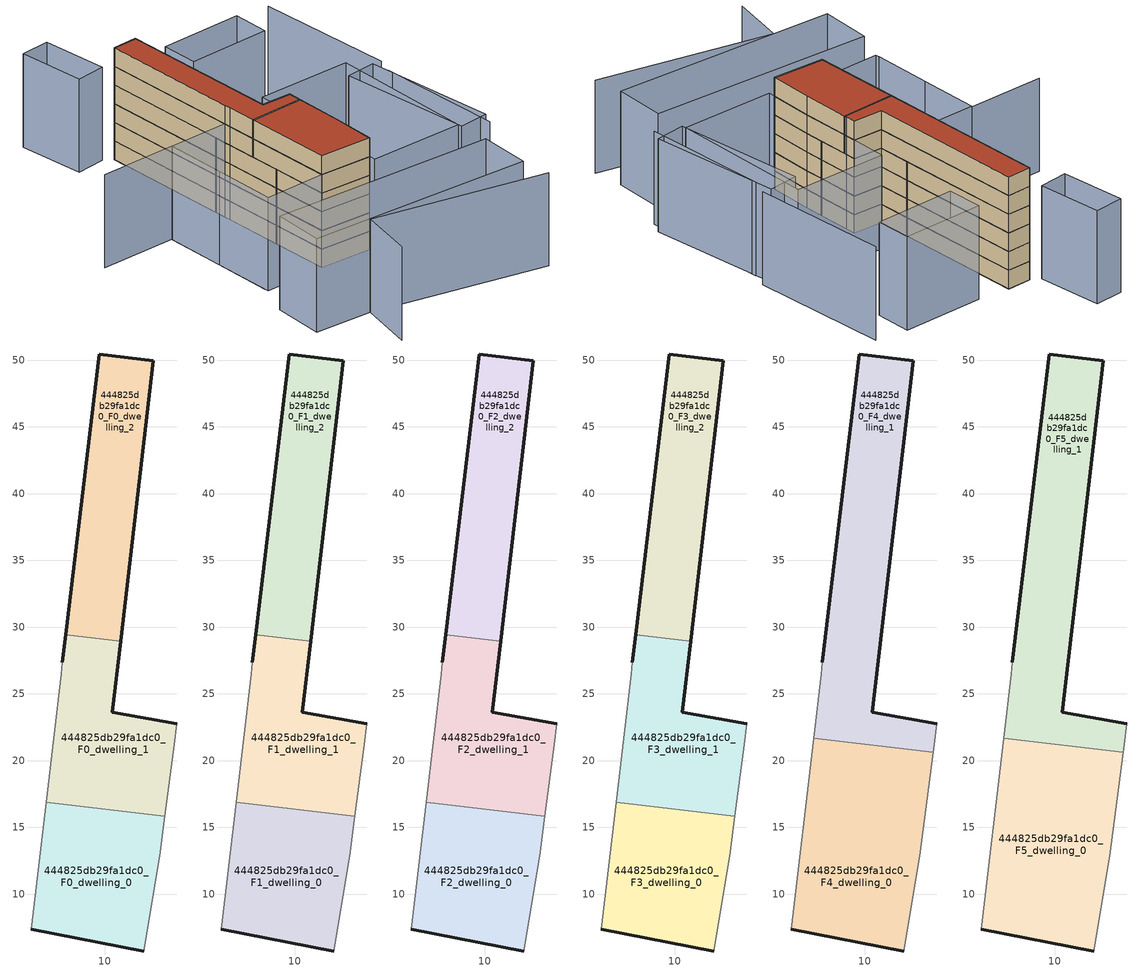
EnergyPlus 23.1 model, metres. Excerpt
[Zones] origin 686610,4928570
444825db29fa1dc0_F0_dwelling_0
 floor ground (EU_floor_Construction): 12.93,5.74 14.14,12.88 14.52,15.82 5.62,16.87 4.5,7.37 z0
 wall outside (EU_wall_Construction): 12.93,5.74 4.5,7.37 z0:3
 wall adiabatic (EU_wall_Construction): 4.5,7.37 5.62,16.87 / 14.52,15.82 14.14,12.88 12.93,5.74 z0:3
 wall to 444825db29fa1dc0_F0_dwelling_1 (EU_wall_Construction): 5.62,16.87 14.52,15.82 z0:3
444825db29fa1dc0_F0_dwelling_1
 floor ground (EU_floor_Construction): 14.52,15.82 15.22,21.2 15.42,22.77 10.59,23.62 11.21,28.93 7.1,29.42 6.85,27.37 6.75,26.49 5.62,16.87 z0
 wall outside (EU_wall_Construction): 6.85,27.37 7.1,29.42 / 11.21,28.93 10.59,23.62 15.42,22.77 z0:3
 wall adiabatic (EU_wall_Construction): 15.42,22.77 15.22,21.2 14.52,15.82 / 5.62,16.87 6.75,26.49 6.85,27.37 z0:3
 wall to 444825db29fa1dc0_F0_dwelling_2 (EU_wall_Construction): 7.1,29.42 11.21,28.94 z0:3
444825db29fa1dc0_F0_dwelling_2
 floor ground (EU_floor_Construction): 11.21,28.93 13.66,49.98 9.61,50.47 7.1,29.42 z0
 wall outside (EU_wall_Construction): 7.1,29.42 9.61,50.47 13.66,49.98 11.21,28.93 z0:3
444825db29fa1dc0_F1_dwelling_0
 floor to 444825db29fa1dc0_F0_dwelling_0 (EU_floor_Construction): 12.93,5.74 14.14,12.88 14.52,15.82 5.62,16.87 4.5,7.37 z3
 wall outside (EU_wall_Construction): 12.93,5.74 4.5,7.37 z3:6
 wall adiabatic (EU_wall_Construction): 4.5,7.37 5.62,16.87 / 14.52,15.82 14.14,12.88 12.93,5.74 z3:6
 wall to 444825db29fa1dc0_F1_dwelling_1 (EU_wall_Construction): 5.62,16.87 14.52,15.82 z3:6
444825db29fa1dc0_F1_dwelling_1
 floor to 444825db29fa1dc0_F0_dwelling_1 (EU_floor_Construction): 14.52,15.82 15.22,21.2 15.42,22.77 10.59,23.62 11.21,28.93 7.1,29.42 6.85,27.37 6.75,26.49 5.62,16.87 z3
 wall outside (EU_wall_Construction): 6.85,27.37 7.1,29.42 / 11.21,28.93 10.59,23.62 15.42,22.77 z3:6
 wall adiabatic (EU_wall_Construction): 15.42,22.77 15.22,21.2 14.52,15.82 / 5.62,16.87 6.75,26.49 6.85,27.37 z3:6
 wall to 444825db29fa1dc0_F1_dwelling_2 (EU_wall_Construction): 7.1,29.42 11.21,28.94 z3:6
444825db29fa1dc0_F1_dwelling_2
 floor to 444825db29fa1dc0_F0_dwelling_2 (EU_floor_Construction): 11.21,28.93 13.66,49.98 9.61,50.47 7.1,29.42 z3
 wall outside (EU_wall_Construction): 7.1,29.42 9.61,50.47 13.66,49.98 11.21,28.93 z3:6
444825db29fa1dc0_F2_dwelling_0
 floor to 444825db29fa1dc0_F1_dwelling_0 (EU_floor_Construction): 12.93,5.74 14.14,12.88 14.52,15.82 5.62,16.87 4.5,7.37 z6
 wall outside (EU_wall_Construction): 12.93,5.74 4.5,7.37 z6:9
 wall adiabatic (EU_wall_Construction): 4.5,7.37 5.62,16.87 / 14.52,15.82 14.14,12.88 12.93,5.74 z6:9
 wall to 444825db29fa1dc0_F2_dwelling_1 (EU_wall_Construction): 5.62,16.87 14.52,15.82 z6:9
444825db29fa1dc0_F2_dwelling_1
 floor to 444825db29fa1dc0_F1_dwelling_1 (EU_floor_Construction): 14.52,15.82 15.22,21.2 15.42,22.77 10.59,23.62 11.21,28.93 7.1,29.42 6.85,27.37 6.75,26.49 5.62,16.87 z6
 wall outside (EU_wall_Construction): 6.85,27.37 7.1,29.42 / 11.21,28.93 10.59,23.62 15.42,22.77 z6:9
 wall adiabatic (EU_wall_Construction): 15.42,22.77 15.22,21.2 14.52,15.82 / 5.62,16.87 6.75,26.49 6.85,27.37 z6:9
 wall to 444825db29fa1dc0_F2_dwelling_2 (EU_wall_Construction): 7.1,29.42 11.21,28.94 z6:9
444825db29fa1dc0_F2_dwelling_2
 floor to 444825db29fa1dc0_F1_dwelling_2 (EU_floor_Construction): 11.21,28.93 13.66,49.98 9.61,50.47 7.1,29.42 z6
 wall outside (EU_wall_Construction): 7.1,29.42 9.61,50.47 13.66,49.98 11.21,28.93 z6:9
444825db29fa1dc0_F3_dwelling_0
 floor to 444825db29fa1dc0_F2_dwelling_0 (EU_floor_Construction): 12.93,5.74 14.14,12.88 14.52,15.82 5.62,16.87 4.5,7.37 z9
 wall outside (EU_wall_Construction): 12.93,5.74 4.5,7.37 z9:12
 wall adiabatic (EU_wall_Construction): 4.5,7.37 5.62,16.87 / 14.52,15.82 14.14,12.88 12.93,5.74 z9:12
 wall to 444825db29fa1dc0_F3_dwelling_1 (EU_wall_Construction): 5.62,16.87 14.52,15.82 z9:12
444825db29fa1dc0_F3_dwelling_1
 floor to 444825db29fa1dc0_F2_dwelling_1 (EU_floor_Construction): 14.52,15.82 15.22,21.2 15.42,22.77 10.59,23.62 11.21,28.93 7.1,29.42 6.85,27.37 6.75,26.49 5.62,16.87 z9
 wall outside (EU_wall_Construction): 6.85,27.37 7.1,29.42 / 11.21,28.93 10.59,23.62 15.42,22.77 z9:12
 wall adiabatic (EU_wall_Construction): 15.42,22.77 15.22,21.2 14.52,15.82 / 5.62,16.87 6.75,26.49 6.85,27.37 z9:12
 wall to 444825db29fa1dc0_F3_dwelling_2 (EU_wall_Construction): 7.1,29.42 11.21,28.94 z9:12
444825db29fa1dc0_F3_dwelling_2
 floor to 444825db29fa1dc0_F2_dwelling_2 (EU_floor_Construction): 11.21,28.93 13.66,49.98 9.61,50.47 7.1,29.42 z9
 wall outside (EU_wall_Construction): 7.1,29.42 9.61,50.47 13.66,49.98 11.21,28.93 z9:12
444825db29fa1dc0_F4_dwelling_0
 floor to 444825db29fa1dc0_F3_dwelling_0 (EU_floor_Construction): 12.93,5.74 14.14,12.88 14.52,15.82 5.62,16.87 4.5,7.37 z12
 floor to 444825db29fa1dc0_F3_dwelling_1 (EU_floor_Construction): 14.52,15.82 15.15,20.63 6.19,21.68 5.62,16.87 z12
 wall outside (EU_wall_Construction): 12.93,5.74 4.5,7.37 z12:15
 wall adiabatic (EU_wall_Construction): 4.5,7.37 6.19,21.68 / 15.15,20.62 14.14,12.88 12.93,5.74 z12:15
 wall to 444825db29fa1dc0_F4_dwelling_1 (EU_wall_Construction): 6.19,21.68 15.15,20.62 z12:15
444825db29fa1dc0_F4_dwelling_1
 floor to 444825db29fa1dc0_F3_dwelling_1 (EU_floor_Construction): 15.15,20.63 15.22,21.2 15.42,22.77 10.59,23.62 11.21,28.93 7.1,29.42 6.85,27.37 6.75,26.49 6.19,21.68 z12
 floor to 444825db29fa1dc0_F3_dwelling_2 (EU_floor_Construction): 11.21,28.93 13.66,49.98 9.61,50.47 7.1,29.42 z12
 wall outside (EU_wall_Construction): 6.85,27.37 9.61,50.47 13.66,49.98 10.59,23.62 15.42,22.77 z12:15
 wall adiabatic (EU_wall_Construction): 15.42,22.77 15.22,21.2 15.15,20.62 / 6.19,21.68 6.75,26.49 6.85,27.37 z12:15
444825db29fa1dc0_F5_dwelling_0
 floor to 444825db29fa1dc0_F4_dwelling_0 (EU_floor_Construction): 12.93,5.74 14.14,12.88 15.15,20.62 6.19,21.68 4.5,7.37 z15
 wall outside (EU_wall_Construction): 12.93,5.74 4.5,7.37 z15:18
 wall adiabatic (EU_wall_Construction): 4.5,7.37 6.19,21.68 / 15.15,20.62 14.14,12.88 12.93,5.74 z15:18
 wall to 444825db29fa1dc0_F5_dwelling_1 (EU_wall_Construction): 6.19,21.68 15.15,20.62 z15:18
 roof outside (EU_roof_Construction): 15.15,20.62 14.14,12.88 12.93,5.74 4.5,7.37 6.19,21.68 z18
444825db29fa1dc0_F5_dwelling_1
 floor to 444825db29fa1dc0_F4_dwelling_1 (EU_floor_Construction): 15.15,20.62 15.22,21.2 15.42,22.77 10.59,23.62 13.66,49.98 9.61,50.47 6.85,27.37 6.75,26.49 6.19,21.68 z15
 wall outside (EU_wall_Construction): 6.85,27.37 9.61,50.47 13.66,49.98 10.59,23.62 15.42,22.77 z15:18
 wall adiabatic (EU_wall_Construction): 15.42,22.77 15.22,21.2 15.15,20.62 / 6.19,21.68 6.75,26.49 6.85,27.37 z15:18
 roof outside (EU_roof_Construction): 13.66,49.98 10.59,23.62 15.42,22.77 15.22,21.2 15.15,20.62 6.19,21.68 6.75,26.49 6.85,27.37 9.61,50.47 z18
shading: -4.27,-15.06 -1.01,-6.39 / -1.01,-6.39 25.83,-16.52 / 31.83,-0.39 33.92,20.36 / -15.49,30.62 -2.94,28.96 / -2.94,28.96 -5.53,9.36 / 35.35,22.86 37.31,45.55 / 27.62,-3.28 26,-11.57 / 26,-11.57 -10.35,-4.45 / -10.35,-4.45 -8.73,3.84 / -8.73,3.84 27.62,-3.28 / 28.19,1.68 29.06,23.51 / 29.06,23.51 33.98,23.31 / 33.98,23.31 33.11,1.49 / 33.11,1.49 28.19,1.68 / 12.77,4.65 16.27,28.58 / 16.27,28.58 31.72,26.33 / 31.72,26.33 28.22,2.39 / 28.22,2.39 12.77,4.65 / -5.62,8.7 -2.96,28.8 / -2.96,28.8 7.16,27.46 / 7.16,27.46 4.5,7.37 / 4.5,7.37 -5.62,8.7 / 31.46,41.2 17.96,42.86 / 17.96,42.86 18.68,48.72 / 18.68,48.72 32.18,47.06 / 32.18,47.06 31.46,41.2 / 8.36,51.56 3.53,51.77 / 3.53,51.77 4,62.55 / 4,62.55 8.83,62.34 / 8.83,62.34 8.36,51.56 z0:15
[Building]
EU S2 Campaign: North Axis=0; Terrain=City; Solar Distribution=FullExterior
[Site:Location]
Bologna: Latitude=44.5; Longitude=11.25; Time Zone=1; Elevation=37
[SizingPeriod:WeatherFileDays]
AnnualSizingPeriod: Begin Month=1; Begin Day of Month=1; End Month=12; End Day of Month=31; Day of Week for Start Day=Monday; Use Weather File Daylight Saving Period=No; Use Weather File Rain and Snow Indicators=No
[MATERIAL]
EU_InternalMass_Material: Roughness=MediumRough; Thickness=0.1; Conductivity=1; Density=1800; Specific Heat=900; Thermal Absorptance=0.9; Solar Absorptance=0.7; Visible Absorptance=0.7
[MATERIAL:NOMASS] Roughness=MediumRough; Thermal Absorptance=0.9; Solar Absorptance=0.7; Visible Absorptance=0.7
Name | Thermal Resistance
EU_wall_NoMass | 0.905828
EU_roof_NoMass | 0.37593
EU_floor_NoMass | 0.67114
[CONSTRUCTION]
EU_wall_Construction: EU_wall_NoMass
EU_roof_Construction: EU_roof_NoMass
EU_floor_Construction: EU_floor_NoMass
EU_InternalMass_Construction: EU_InternalMass_Material
[ZONE] Type=1; Multiplier=1; Ceiling Height=autocalculate; Floor Area=autocalculate; Part of Total Floor Area=Yes
Name | Volume
444825db29fa1dc0_F0_dwelling_0 | 261.336
444825db29fa1dc0_F1_dwelling_0; 444825db29fa1dc0_F2_dwelling_0; 444825db29fa1dc0_F3_dwelling_0; 444825db29fa1dc0_F0_dwelling_2; 444825db29fa1dc0_F1_dwelling_2; 444825db29fa1dc0_F2_dwelling_2; 444825db29fa1dc0_F3_dwelling_2 | 261.335
444825db29fa1dc0_F4_dwelling_0 | 392.001
444825db29fa1dc0_F5_dwelling_0; 444825db29fa1dc0_F4_dwelling_1 | 392.007
444825db29fa1dc0_F0_dwelling_1 | 261.346
444825db29fa1dc0_F1_dwelling_1; 444825db29fa1dc0_F2_dwelling_1; 444825db29fa1dc0_F3_dwelling_1 | 261.344
444825db29fa1dc0_F5_dwelling_1 | 392.023
[INTERNALMASS] Construction=EU_InternalMass_Construction
Name | Zone or ZoneList | Surface Area
444825db29fa1dc0_F0_dwelling_0_EU_InternalMass | 444825db29fa1dc0_F0_dwelling_0 | 87.1119
444825db29fa1dc0_F0_dwelling_1_EU_InternalMass | 444825db29fa1dc0_F0_dwelling_1 | 87.1148
444825db29fa1dc0_F0_dwelling_2_EU_InternalMass | 444825db29fa1dc0_F0_dwelling_2 | 87.1116
444825db29fa1dc0_F1_dwelling_0_EU_InternalMass | 444825db29fa1dc0_F1_dwelling_0 | 87.1119
444825db29fa1dc0_F1_dwelling_1_EU_InternalMass | 444825db29fa1dc0_F1_dwelling_1 | 87.1148
444825db29fa1dc0_F1_dwelling_2_EU_InternalMass | 444825db29fa1dc0_F1_dwelling_2 | 87.1116
444825db29fa1dc0_F2_dwelling_0_EU_InternalMass | 444825db29fa1dc0_F2_dwelling_0 | 87.1119
444825db29fa1dc0_F2_dwelling_1_EU_InternalMass | 444825db29fa1dc0_F2_dwelling_1 | 87.1148
444825db29fa1dc0_F2_dwelling_2_EU_InternalMass | 444825db29fa1dc0_F2_dwelling_2 | 87.1116
444825db29fa1dc0_F3_dwelling_0_EU_InternalMass | 444825db29fa1dc0_F3_dwelling_0 | 87.1119
444825db29fa1dc0_F3_dwelling_1_EU_InternalMass | 444825db29fa1dc0_F3_dwelling_1 | 87.1148
444825db29fa1dc0_F3_dwelling_2_EU_InternalMass | 444825db29fa1dc0_F3_dwelling_2 | 87.1116
444825db29fa1dc0_F4_dwelling_0_EU_InternalMass | 444825db29fa1dc0_F4_dwelling_0 | 130.669
444825db29fa1dc0_F4_dwelling_1_EU_InternalMass | 444825db29fa1dc0_F4_dwelling_1 | 130.674
444825db29fa1dc0_F5_dwelling_0_EU_InternalMass | 444825db29fa1dc0_F5_dwelling_0 | 130.669
444825db29fa1dc0_F5_dwelling_1_EU_InternalMass | 444825db29fa1dc0_F5_dwelling_1 | 130.674
[OTHEREQUIPMENT] Fuel Type=Electricity; Design Level Calculation Method=Watts/Area; Power per Zone Floor Area=1; Fraction Latent=0; Fraction Radiant=0; Fraction Lost=0; Carbon Dioxide Generation Rate=0; EndUse Subcategory=EU_Step8_InternalGains
Name | Zone or ZoneList or Space or SpaceList | Schedule
EU_Step8_InternalGain_444825db29fa1dc0_F0_dwelling_0_f000 | 444825db29fa1dc0_F0_dwelling_0 | EU_Step8_GainSchedule_444825db29fa1dc0_F0_dwelling_0_f000
EU_Step8_InternalGain_444825db29fa1dc0_F0_dwelling_1_f000 | 444825db29fa1dc0_F0_dwelling_1 | EU_Step8_GainSchedule_444825db29fa1dc0_F0_dwelling_1_f000
EU_Step8_InternalGain_444825db29fa1dc0_F0_dwelling_2_f000 | 444825db29fa1dc0_F0_dwelling_2 | EU_Step8_GainSchedule_444825db29fa1dc0_F0_dwelling_2_f000
EU_Step8_InternalGain_444825db29fa1dc0_F1_dwelling_0_f000 | 444825db29fa1dc0_F1_dwelling_0 | EU_Step8_GainSchedule_444825db29fa1dc0_F1_dwelling_0_f000
EU_Step8_InternalGain_444825db29fa1dc0_F1_dwelling_1_f000 | 444825db29fa1dc0_F1_dwelling_1 | EU_Step8_GainSchedule_444825db29fa1dc0_F1_dwelling_1_f000
EU_Step8_InternalGain_444825db29fa1dc0_F1_dwelling_2_f000 | 444825db29fa1dc0_F1_dwelling_2 | EU_Step8_GainSchedule_444825db29fa1dc0_F1_dwelling_2_f000
EU_Step8_InternalGain_444825db29fa1dc0_F2_dwelling_0_f000 | 444825db29fa1dc0_F2_dwelling_0 | EU_Step8_GainSchedule_444825db29fa1dc0_F2_dwelling_0_f000
EU_Step8_InternalGain_444825db29fa1dc0_F2_dwelling_1_f000 | 444825db29fa1dc0_F2_dwelling_1 | EU_Step8_GainSchedule_444825db29fa1dc0_F2_dwelling_1_f000
EU_Step8_InternalGain_444825db29fa1dc0_F2_dwelling_2_f000 | 444825db29fa1dc0_F2_dwelling_2 | EU_Step8_GainSchedule_444825db29fa1dc0_F2_dwelling_2_f000
EU_Step8_InternalGain_444825db29fa1dc0_F3_dwelling_0_f000 | 444825db29fa1dc0_F3_dwelling_0 | EU_Step8_GainSchedule_444825db29fa1dc0_F3_dwelling_0_f000
EU_Step8_InternalGain_444825db29fa1dc0_F3_dwelling_1_f000 | 444825db29fa1dc0_F3_dwelling_1 | EU_Step8_GainSchedule_444825db29fa1dc0_F3_dwelling_1_f000
EU_Step8_InternalGain_444825db29fa1dc0_F3_dwelling_2_f000 | 444825db29fa1dc0_F3_dwelling_2 | EU_Step8_GainSchedule_444825db29fa1dc0_F3_dwelling_2_f000
EU_Step8_InternalGain_444825db29fa1dc0_F4_dwelling_0_f000 | 444825db29fa1dc0_F4_dwelling_0 | EU_Step8_GainSchedule_444825db29fa1dc0_F4_dwelling_0_f000
EU_Step8_InternalGain_444825db29fa1dc0_F4_dwelling_1_f000 | 444825db29fa1dc0_F4_dwelling_1 | EU_Step8_GainSchedule_444825db29fa1dc0_F4_dwelling_1_f000
EU_Step8_InternalGain_444825db29fa1dc0_F5_dwelling_0_f000 | 444825db29fa1dc0_F5_dwelling_0 | EU_Step8_GainSchedule_444825db29fa1dc0_F5_dwelling_0_f000
EU_Step8_InternalGain_444825db29fa1dc0_F5_dwelling_1_f000 | 444825db29fa1dc0_F5_dwelling_1 | EU_Step8_GainSchedule_444825db29fa1dc0_F5_dwelling_1_f000
[ZONEVENTILATION:DESIGNFLOWRATE] Schedule=EU_AlwaysOn; Design Flow Rate Calculation Method=AirChanges/Hour; Air Changes per Hour=0.73129; Ventilation Type=Natural; Fan Pressure Rise=0; Fan Total Efficiency=1; Constant Term Coefficient=1; Temperature Term Coefficient=0; Velocity Term Coefficient=0; Velocity Squared Term Coefficient=0; Minimum Indoor Temperature=-100; Maximum Indoor Temperature=100; Delta Temperature=-100; Minimum Outdoor Temperature=-100; Maximum Outdoor Temperature=100; Maximum Wind Speed=40
Name | Zone or ZoneList or Space or SpaceList
EU_ConstantAir_444825db29fa1dc0_F0_dwelling_0 | 444825db29fa1dc0_F0_dwelling_0
EU_ConstantAir_444825db29fa1dc0_F0_dwelling_1 | 444825db29fa1dc0_F0_dwelling_1
EU_ConstantAir_444825db29fa1dc0_F0_dwelling_2 | 444825db29fa1dc0_F0_dwelling_2
EU_ConstantAir_444825db29fa1dc0_F1_dwelling_0 | 444825db29fa1dc0_F1_dwelling_0
EU_ConstantAir_444825db29fa1dc0_F1_dwelling_1 | 444825db29fa1dc0_F1_dwelling_1
EU_ConstantAir_444825db29fa1dc0_F1_dwelling_2 | 444825db29fa1dc0_F1_dwelling_2
EU_ConstantAir_444825db29fa1dc0_F2_dwelling_0 | 444825db29fa1dc0_F2_dwelling_0
EU_ConstantAir_444825db29fa1dc0_F2_dwelling_1 | 444825db29fa1dc0_F2_dwelling_1
EU_ConstantAir_444825db29fa1dc0_F2_dwelling_2 | 444825db29fa1dc0_F2_dwelling_2
EU_ConstantAir_444825db29fa1dc0_F3_dwelling_0 | 444825db29fa1dc0_F3_dwelling_0
EU_ConstantAir_444825db29fa1dc0_F3_dwelling_1 | 444825db29fa1dc0_F3_dwelling_1
EU_ConstantAir_444825db29fa1dc0_F3_dwelling_2 | 444825db29fa1dc0_F3_dwelling_2
EU_ConstantAir_444825db29fa1dc0_F4_dwelling_0 | 444825db29fa1dc0_F4_dwelling_0
EU_ConstantAir_444825db29fa1dc0_F4_dwelling_1 | 444825db29fa1dc0_F4_dwelling_1
EU_ConstantAir_444825db29fa1dc0_F5_dwelling_0 | 444825db29fa1dc0_F5_dwelling_0
EU_ConstantAir_444825db29fa1dc0_F5_dwelling_1 | 444825db29fa1dc0_F5_dwelling_1
[HVACTEMPLATE:THERMOSTAT] Constant Heating Setpoint=20; Constant Cooling Setpoint=50
EU_HeatOnly_444825db29fa1dc0_F0_dwelling_0; EU_HeatOnly_444825db29fa1dc0_F0_dwelling_1; EU_HeatOnly_444825db29fa1dc0_F0_dwelling_2; EU_HeatOnly_444825db29fa1dc0_F1_dwelling_0; EU_HeatOnly_444825db29fa1dc0_F1_dwelling_1; EU_HeatOnly_444825db29fa1dc0_F1_dwelling_2; EU_HeatOnly_444825db29fa1dc0_F2_dwelling_0; EU_HeatOnly_444825db29fa1dc0_F2_dwelling_1; EU_HeatOnly_444825db29fa1dc0_F2_dwelling_2; EU_HeatOnly_444825db29fa1dc0_F3_dwelling_0; EU_HeatOnly_444825db29fa1dc0_F3_dwelling_1; EU_HeatOnly_444825db29fa1dc0_F3_dwelling_2; EU_HeatOnly_444825db29fa1dc0_F4_dwelling_0; EU_HeatOnly_444825db29fa1dc0_F4_dwelling_1; EU_HeatOnly_444825db29fa1dc0_F5_dwelling_0; EU_HeatOnly_444825db29fa1dc0_F5_dwelling_1
[HVACTEMPLATE:ZONE:IDEALLOADSAIRSYSTEM] System Availability Schedule=EU_AlwaysOn; Maximum Heating Supply Air Temperature=50; Minimum Cooling Supply Air Temperature=13; Maximum Heating Supply Air Humidity Ratio=0.0156; Minimum Cooling Supply Air Humidity Ratio=0.0077; Heating Limit=NoLimit; Cooling Limit=NoLimit; Heating Availability Schedule=EU_AlwaysOn; Cooling Availability Schedule=EU_CoolingOff; Dehumidification Control Type=ConstantSensibleHeatRatio; Cooling Sensible Heat Ratio=0.7; Dehumidification Setpoint=60; Humidification Control Type=None; Humidification Setpoint=30; Outdoor Air Method=None; Outdoor Air Flow Rate per Person=0.00944; Outdoor Air Flow Rate per Zone Floor Area=0; Outdoor Air Flow Rate per Zone=0; Demand Controlled Ventilation Type=None; Outdoor Air Economizer Type=NoEconomizer; Heat Recovery Type=None; Sensible Heat Recovery Effectiveness=0.7; Latent Heat Recovery Effectiveness=0.65
Name | Template Thermostat
444825db29fa1dc0_F0_dwelling_0 | EU_HeatOnly_444825db29fa1dc0_F0_dwelling_0
444825db29fa1dc0_F0_dwelling_1 | EU_HeatOnly_444825db29fa1dc0_F0_dwelling_1
444825db29fa1dc0_F0_dwelling_2 | EU_HeatOnly_444825db29fa1dc0_F0_dwelling_2
444825db29fa1dc0_F1_dwelling_0 | EU_HeatOnly_444825db29fa1dc0_F1_dwelling_0
444825db29fa1dc0_F1_dwelling_1 | EU_HeatOnly_444825db29fa1dc0_F1_dwelling_1
444825db29fa1dc0_F1_dwelling_2 | EU_HeatOnly_444825db29fa1dc0_F1_dwelling_2
444825db29fa1dc0_F2_dwelling_0 | EU_HeatOnly_444825db29fa1dc0_F2_dwelling_0
444825db29fa1dc0_F2_dwelling_1 | EU_HeatOnly_444825db29fa1dc0_F2_dwelling_1
444825db29fa1dc0_F2_dwelling_2 | EU_HeatOnly_444825db29fa1dc0_F2_dwelling_2
444825db29fa1dc0_F3_dwelling_0 | EU_HeatOnly_444825db29fa1dc0_F3_dwelling_0
444825db29fa1dc0_F3_dwelling_1 | EU_HeatOnly_444825db29fa1dc0_F3_dwelling_1
444825db29fa1dc0_F3_dwelling_2 | EU_HeatOnly_444825db29fa1dc0_F3_dwelling_2
444825db29fa1dc0_F4_dwelling_0 | EU_HeatOnly_444825db29fa1dc0_F4_dwelling_0
444825db29fa1dc0_F4_dwelling_1 | EU_HeatOnly_444825db29fa1dc0_F4_dwelling_1
444825db29fa1dc0_F5_dwelling_0 | EU_HeatOnly_444825db29fa1dc0_F5_dwelling_0
444825db29fa1dc0_F5_dwelling_1 | EU_HeatOnly_444825db29fa1dc0_F5_dwelling_1
[SIZING:ZONE] Zone Cooling Design Supply Air Temperature Input Method=SupplyAirTemperature; Zone Cooling Design Supply Air Temperature=13; Zone Heating Design Supply Air Temperature Input Method=SupplyAirTemperature; Zone Heating Design Supply Air Temperature=50; Zone Cooling Design Supply Air Humidity Ratio=0.008; Zone Heating Design Supply Air Humidity Ratio=0.008; Cooling Design Air Flow Method=DesignDay; Cooling Design Air Flow Rate=0; Cooling Minimum Air Flow per Zone Floor Area=0.000762; Cooling Minimum Air Flow=0; Cooling Minimum Air Flow Fraction=0.2; Heating Design Air Flow Method=DesignDay; Heating Design Air Flow Rate=0; Heating Maximum Air Flow per Zone Floor Area=0.002032; Heating Maximum Air Flow=0.141576; Heating Maximum Air Flow Fraction=0.3; Account for Dedicated Outdoor Air System=No; Dedicated Outdoor Air System Control Strategy=NeutralSupplyAir; Dedicated Outdoor Air Low Setpoint Temperature for Design=autosize; Dedicated Outdoor Air High Setpoint Temperature for Design=autosize; Zone Load Sizing Method=Sensible Load Only No Latent Load; Zone Latent Cooling Design Supply Air Humidity Ratio Input Method=HumidityRatioDifference; Zone Cooling Design Supply Air Humidity Ratio Difference=0.005; Zone Latent Heating Design Supply Air Humidity Ratio Input Method=HumidityRatioDifference; Zone Humidification Design Supply Air Humidity Ratio Difference=0.005
444825db29fa1dc0_F0_dwelling_0; 444825db29fa1dc0_F0_dwelling_1; 444825db29fa1dc0_F0_dwelling_2; 444825db29fa1dc0_F1_dwelling_0; 444825db29fa1dc0_F1_dwelling_1; 444825db29fa1dc0_F1_dwelling_2; 444825db29fa1dc0_F2_dwelling_0; 444825db29fa1dc0_F2_dwelling_1; 444825db29fa1dc0_F2_dwelling_2; 444825db29fa1dc0_F3_dwelling_0; 444825db29fa1dc0_F3_dwelling_1; 444825db29fa1dc0_F3_dwelling_2; 444825db29fa1dc0_F4_dwelling_0; 444825db29fa1dc0_F4_dwelling_1; 444825db29fa1dc0_F5_dwelling_0; 444825db29fa1dc0_F5_dwelling_1
[SCHEDULE:CONSTANT]
Name | Hourly Value
EU_AlwaysOn | 1
EU_CoolingOff | 0
[SCHEDULE:FILE] Column Number=1; Rows to Skip at Top=0; Number of Hours of Data=8760; Column Separator=Comma; Interpolate to Timestep=No; Minutes per Item=60; Adjust Schedule for Daylight Savings=Yes
Name | File
EU_Step8_GainSchedule_444825db29fa1dc0_F0_dwelling_0_f000 | ../../schedules/444825db29fa1dc0/444825db29fa1dc0_F0_dwelling_0_f000_gain.csv
EU_Step8_GainSchedule_444825db29fa1dc0_F0_dwelling_1_f000 | ../../schedules/444825db29fa1dc0/444825db29fa1dc0_F0_dwelling_1_f000_gain.csv
EU_Step8_GainSchedule_444825db29fa1dc0_F0_dwelling_2_f000 | ../../schedules/444825db29fa1dc0/444825db29fa1dc0_F0_dwelling_2_f000_gain.csv
EU_Step8_GainSchedule_444825db29fa1dc0_F1_dwelling_0_f000 | ../../schedules/444825db29fa1dc0/444825db29fa1dc0_F1_dwelling_0_f000_gain.csv
EU_Step8_GainSchedule_444825db29fa1dc0_F1_dwelling_1_f000 | ../../schedules/444825db29fa1dc0/444825db29fa1dc0_F1_dwelling_1_f000_gain.csv
EU_Step8_GainSchedule_444825db29fa1dc0_F1_dwelling_2_f000 | ../../schedules/444825db29fa1dc0/444825db29fa1dc0_F1_dwelling_2_f000_gain.csv
EU_Step8_GainSchedule_444825db29fa1dc0_F2_dwelling_0_f000 | ../../schedules/444825db29fa1dc0/444825db29fa1dc0_F2_dwelling_0_f000_gain.csv
EU_Step8_GainSchedule_444825db29fa1dc0_F2_dwelling_1_f000 | ../../schedules/444825db29fa1dc0/444825db29fa1dc0_F2_dwelling_1_f000_gain.csv
EU_Step8_GainSchedule_444825db29fa1dc0_F2_dwelling_2_f000 | ../../schedules/444825db29fa1dc0/444825db29fa1dc0_F2_dwelling_2_f000_gain.csv
EU_Step8_GainSchedule_444825db29fa1dc0_F3_dwelling_0_f000 | ../../schedules/444825db29fa1dc0/444825db29fa1dc0_F3_dwelling_0_f000_gain.csv
EU_Step8_GainSchedule_444825db29fa1dc0_F3_dwelling_1_f000 | ../../schedules/444825db29fa1dc0/444825db29fa1dc0_F3_dwelling_1_f000_gain.csv
EU_Step8_GainSchedule_444825db29fa1dc0_F3_dwelling_2_f000 | ../../schedules/444825db29fa1dc0/444825db29fa1dc0_F3_dwelling_2_f000_gain.csv
EU_Step8_GainSchedule_444825db29fa1dc0_F4_dwelling_0_f000 | ../../schedules/444825db29fa1dc0/444825db29fa1dc0_F4_dwelling_0_f000_gain.csv
EU_Step8_GainSchedule_444825db29fa1dc0_F4_dwelling_1_f000 | ../../schedules/444825db29fa1dc0/444825db29fa1dc0_F4_dwelling_1_f000_gain.csv
EU_Step8_GainSchedule_444825db29fa1dc0_F5_dwelling_0_f000 | ../../schedules/444825db29fa1dc0/444825db29fa1dc0_F5_dwelling_0_f000_gain.csv
EU_Step8_GainSchedule_444825db29fa1dc0_F5_dwelling_1_f000 | ../../schedules/444825db29fa1dc0/444825db29fa1dc0_F5_dwelling_1_f000_gain.csv
